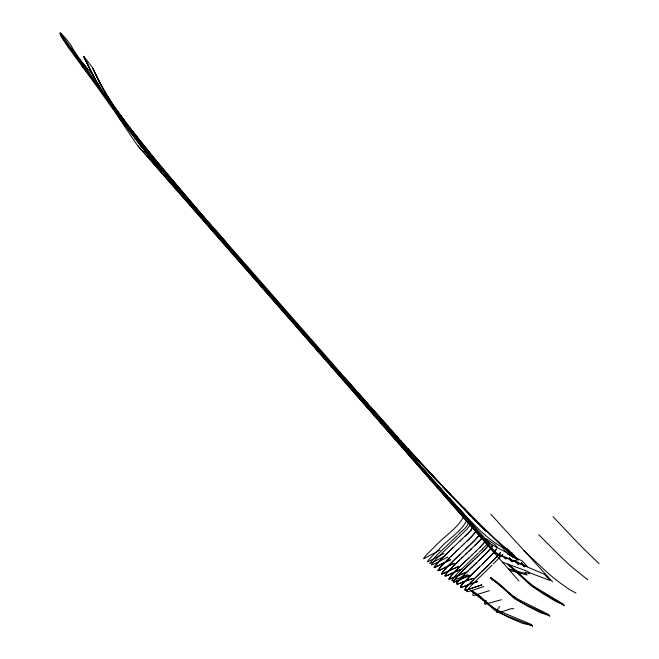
<?xml version="1.0" encoding="UTF-8"?>
<svg xmlns="http://www.w3.org/2000/svg" width="659" height="659" viewBox="0 0 659 659"><rect width="100%" height="100%" fill="white"/><g stroke="black" fill="none" stroke-linecap="round" stroke-linejoin="round"><path stroke-width="0.99" d="M304.919 334.072L308.659 338.339M304.928 333.47L308.676 337.746M463.541 517.068C456.942 528.839 443.919 536.475 434.874 546.525A42.514 2.661 -41.3 0 0 432.535 548.782L429.734 551.55A36.995 2.306 -41.3 0 0 427.287 554.071L425.393 556.155A32.052 1.993 -41.4 0 0 423.762 558.692L440.13 550.001M312.926 343.215L316.682 347.491M312.951 342.631L316.715 346.922M466.646 520.429C461.168 532.011 447.436 539.457 439.018 549.276A44.384 2.966 -41.3 0 0 434.454 553.741L429.281 559.203A30.438 2.018 -41.4 0 0 427.567 561.872L443.985 553.527M320.991 352.417L324.763 356.717M321.04 351.857L324.821 356.165M160.343 169.948L161.266 171.043L161.34 170.22A189.001 27.052 51.6 0 0 175.508 187.09A281.368 43.099 51.9 0 0 189.619 203.351L451.497 502.084L452 501.664L489.859 543.617L506.779 552.72M328.998 361.56L332.779 365.877M329.072 361.008L332.861 365.333M468.351 522.282C467.799 527.702 461.432 530.66 458.334 534.704M469.809 523.781L469.562 525.874L466.819 529.301L438.284 556.83L432.848 562.621L431.348 565.043L435.204 563.478M336.733 370.391L340.53 374.724M336.823 369.856L409.025 450.756A589.36 125.712 48.9 0 0 438.21 482.231L440.879 485.065M344.402 379.147L348.216 383.497M352.4 388.283L356.222 392.64M360.193 397.171L364.023 401.545M453.441 581.411L459.339 574.318M364.262 400.911L357.565 393.407M368.035 406.117L371.882 410.508M368.307 405.45L388.085 427.526M372.401 413.358L372.846 412.377M375.902 415.104L379.765 419.503M383.686 423.976L387.558 428.391M516.302 557.86L522.529 561.188L527.332 566.641L494.217 552.324L146.71 155.862L147.624 154.437L125.226 125.078A119.18 16.038 51.5 0 1 112.088 106.527L94.789 78.454M391.611 433.012L395.499 437.452M487.413 543.576L488.162 541.945A62.943 5.503 -41.5 0 0 487.882 541.533L486.449 541.113M474.118 578.94C473.277 580.727 461.613 589.64 465.88 590.357A61.007 6.409 -41.2 0 0 466.325 590.225L467.692 589.723M465.509 588.281L464.867 590.431L470.765 588.52M484.843 542.077L485.848 540.075L484.39 539.062L485.741 539.845L485.584 540.948L479.9 547.407M465.575 588.19L471.127 581.955M499.629 606.642C498.138 607.993 493.945 614.369 498.748 612.203M399.511 442.016L403.415 446.456M446.316 573.61L444.957 575.752A37.481 3.196 -41.3 0 0 444.932 575.966L445.031 576.123A22.563 1.928 -41.4 0 0 445.204 576.155L448.837 574.697M495.23 550.932L486.153 560.405M470.93 530.133L472.099 528.485A47.679 3.32 -41.4 0 0 472.239 528.188C472.462 524.103 472.462 530.248 470.312 530.866A20.989 1.466 -41.4 0 1 468.895 532.406L447.445 552.975M446.316 573.618L446.571 573.322A38.543 3.303 -41.4 0 1 447.519 572.21L455.526 563.931M478.047 536.764L479.39 534.638L478.722 533.057L479.266 535.009L475.889 539.12M443.433 571.081L446.901 567.259A38.947 3.221 -41.4 0 1 450.229 563.865L451.028 563.074M480.708 539.416C484.398 538.345 479.859 534.465 482.017 536.541M451.02 575.875L449.018 579.228L453.441 577.572M470.501 575.521C468.565 573.676 449.034 586.123 459.611 583.462M462.849 583.47L461.391 585.258A16.681 1.68 -41.4 0 0 460.896 585.991L460.625 587.136M458.796 580.488L456.465 583.66L457.181 584.302A65.785 6.351 -41.2 0 0 458.458 583.923L461.951 582.457M477.841 537.003L473.483 541.55M451.258 575.604L454.471 572.119M459.059 580.167L460.674 578.388M498.517 554.993L498.665 554.829A14.424 1.458 -41.3 0 0 499.522 553.807L500.585 552.308A16.706 1.689 -41.3 0 1 499.621 553.692L493.426 560.274A55.068 5.42 -41.4 0 1 490.156 563.47M480.411 539.754L479.694 540.553A23.675 1.919 -41.4 0 1 477.042 543.288L471.086 549.079M459.57 579.599L460.386 578.701M502.932 554.128L493.426 563.799M408.704 450.41L469.521 514.794M441.555 565.801L438.334 569.673A24.754 1.928 -41.4 0 0 438.004 570.414L439.471 570.397L445.426 567.308A211.926 17.496 -42.3 0 1 447.082 566.46M486.531 547.654L489.67 543.584L489.67 542.991L488.303 542.25L489.67 542.991L489.233 544.425A18.501 1.656 -41.4 0 1 488.467 545.454L485.699 548.543M460.633 578.437L462.214 576.765M485.51 561.023L461.786 584.739A17.118 1.73 -41.4 0 0 460.501 586.79L460.583 587.021A67.061 6.788 -41.2 0 0 460.69 587.177L464.743 586.156A230.419 24.465 -42.7 0 1 466.374 585.472L477.618 581.584M493.023 553.511L493.55 552.942A15.758 1.532 -41.3 0 0 495.675 550.356L496.342 548.799A21.426 2.076 -41.4 0 1 495.23 550.932M460.971 578.075L467.355 571.592M442.065 565.257L442.667 564.615M465.443 580.637L464.834 581.287A28.362 2.883 -41.4 0 0 462.849 583.47M486.128 548.09L482.124 552.151M449.908 569.59L445.344 574.895A17.562 1.491 -41.4 0 0 445.08 575.34C445.624 577.852 451.151 572.803 453.095 572.613M472.519 584.204L492.067 565.117M439.067 561.311L434.174 567.448L439.256 565.298M458.722 574.969L462.42 571.196M442.98 564.285L443.631 563.61M450.254 569.228L454.718 564.722M439.38 560.982L440.047 560.29M466.061 579.986L468.738 577.251M485.304 548.955L483.245 551.048M455.18 571.378L456.629 569.887M462.634 576.337L464.883 574.038M471.3 581.782L472.709 580.34M443.968 563.264L444.668 562.555M459.891 573.75L460.303 573.338M440.401 559.936L441.118 559.211M441.481 558.84L442.23 558.082M445.023 562.193L445.748 561.46M475.205 539.82L471.992 543.016A55.529 4.234 -41.4 0 1 469.266 545.652L459.134 555.265M457.008 569.508L469.167 557.72M460.616 573.017L465.781 567.893M486.49 553.074L488.583 550.932A19.712 1.829 -41.4 0 0 492.298 546.509C491.194 544.194 492.916 545.578 491.845 547.209A15.701 1.458 -41.3 0 1 490.601 548.758L484.719 554.837M450.237 563.857L445.187 569.088A30.141 2.479 -41.4 0 0 443.532 570.966A30.446 2.504 -41.4 0 0 442.659 572.045L441.728 573.973L458.87 566.493M458.656 567.86L449.891 577.251A21.039 1.886 -41.4 0 0 448.886 579.113A24.993 2.232 -41.4 0 0 449.265 579.261L466.094 572.383M482.372 549.12L479.175 552.258M486.144 553.436L484.101 555.446M473.03 580.027L482.166 571.139M442.609 557.703L443.392 556.929M446.127 561.089L446.884 560.331M479.686 547.621L471.424 555.578M465.435 573.487L468.005 570.958M469.447 576.543L475.46 570.669M462.717 570.908L464.99 568.659M443.787 556.534L444.594 555.735M447.263 559.952L449.257 558M450.838 563.264L457.486 556.822M459.364 567.152L461.827 564.738M451.456 562.646L453.343 560.801M482.034 552.25L479.381 554.829M484.554 555.01L480.675 558.791M475.04 578.025L477.141 575.974M484.151 555.405L483.739 555.809A73.643 6.565 -41.5 0 1 480.716 558.75L479.909 559.524M445.006 555.331L449.109 551.385M454.974 564.475L463.326 556.435M474.933 545.38L476.053 544.276A25.775 2.084 -41.4 0 0 479.398 540.866L480.633 539.499A17.529 1.425 -41.4 0 0 481.218 538.798L482.083 536.591M467.816 571.147L470.287 568.742M455.937 563.527L456.349 563.124M465.633 568.033L468.994 564.788M446.621 553.766L435.442 565.307A26.418 1.944 -41.4 0 0 434.388 566.756L434.19 567.21A28.963 2.134 -41.4 0 0 434.355 567.58A40.949 3.015 -41.3 0 0 434.998 567.448L441.308 564.162A217.157 16.977 -42.2 0 1 442.988 563.256L450.756 559.705M466.572 567.119L468.187 565.562M463.994 543.955L468.829 539.317A27.81 2.051 -41.4 0 0 470.032 538.131A29.54 2.175 -41.4 0 0 471.877 536.269L473.623 534.408A19.778 1.466 -41.4 0 0 474.464 533.436L475.798 531.385L475.477 529.671L475.699 531.632L472.536 535.578A28.971 2.134 -41.4 0 1 467.931 540.182M457.173 562.333L457.997 561.526M469.332 569.664L471.136 567.926M483.805 562.679L488.459 558.14A38.724 3.699 -41.4 0 0 490.93 555.685L492.051 554.532A20.38 1.969 -41.4 0 0 493.064 553.453M477.857 575.274L480.74 572.498M450.88 556.427L451.703 555.628M466.836 541.253L467.602 540.512M454.273 559.903L455.064 559.137M462.667 563.923L467.874 558.947M478.418 555.759L479.324 554.886M488.805 564.771L489.489 564.12M487.817 565.719L494.052 559.656A26.014 2.611 -41.4 0 0 498.55 554.969M458.837 560.718L459.677 559.911M476.152 551.064L475.328 551.863M477.899 553.486L478.327 553.074M468.533 565.233L469.801 564.013M469.513 564.285L473.113 560.834M476.457 557.638L478.599 555.586M470.74 568.305L471.976 567.119M480.279 559.17L472.231 566.872M471.482 567.588L472.824 566.303M478.945 560.455L479.39 560.026M476.243 569.92L477.017 569.17M482.462 563.964L483.228 563.223M486.433 567.053L488.13 565.422M452.544 554.829L453.384 554.013M477.47 553.898L457.47 573.346L453.013 578.305L451.703 580.711L455.583 579.574M470.6 563.239L471.449 562.432M474.48 559.532L477.1 557.028M477.964 568.272L479.439 566.855M481.507 571.765L487.396 566.13M482.248 571.056L485.93 567.531M461.58 539.606L462 539.202M454.232 553.206L441.497 565.867L438.087 570.636M455.962 558.288L458.639 555.726M469.892 550.207L471.737 548.453M472.487 561.435L475.543 558.519M473.747 565.422L476.828 562.481M454.092 553.338L458.565 549.095M461.391 558.28L462.247 557.456M468.681 551.361L470.913 549.244M457.486 535.512L435.887 556.089L429.643 563.593L433.498 561.995M449.932 550.594L452.922 547.769M459.85 541.245L460.723 540.421M455.435 552.069L456.786 550.784M461.704 546.13L464.117 543.84M458.31 556.048L459.99 554.458M463.112 556.641L469.208 550.858M465.724 554.161L467.47 552.506M468.763 558.107L471.935 555.092M458.137 549.499L462.058 545.792M420.022 465.295L173.819 184.133M432.353 479.159L447.527 496.038M442.724 487.001L471.564 516.87M433.696 561.888L445.163 555.891M435.599 563.256L447.856 557.044M439.742 565.01L450.237 559.928M442.996 568.618L438.96 570.579A43.123 3.361 -41.3 0 1 438.078 570.636M443.771 568.182L453.919 563.445M447.148 571.724L449.537 570.488A261.532 22.81 -42.5 0 1 451.176 569.681L457.84 566.88M446.753 571.93L444.084 573.264M448.903 574.664L461.943 569.03M512.768 561.723L514.053 561.114M515.239 560.545L513.732 561.262M515.503 560.422L512.158 561.608A16.574 2.183 48 0 1 511.755 561.41L511.376 561.188M447.692 566.163L454.282 563.305M453.054 577.754L454.405 577.103A399.972 37.761 -43.2 0 1 457.857 575.521L465.336 572.638M456.341 579.22L467.824 574.664M443.738 573.429L442.683 573.857A46.13 3.781 -41.3 0 1 441.892 574.022L441.892 574.014M457.395 580.694L458.763 580.077M456.844 580.95L456.028 581.312M453.713 572.333L460.913 569.392M458.203 580.348L459.298 579.846M459.628 579.714L462.923 578.297M457.848 580.497L453.903 582.012A28.889 2.71 -41.4 0 1 453.408 581.436A30.742 2.883 -41.4 0 0 454.257 581.897M456.119 581.254L454.191 581.963M460.46 583.1L463.203 581.946M461.827 582.523L462.857 582.086M463.425 586.716L468.681 584.582M462.75 582.128L473.36 578.281M463.013 582.012L465.781 580.9M463.458 578.091L469.785 575.744M468.203 589.517L467.824 589.665M468.714 589.319L481.935 584.846M466.111 580.777L470.93 579.039M469.43 584.302L468.425 584.681M470.946 583.742L471.449 583.561M472.816 590.143L483.821 586.502M471.951 583.38L477.124 581.708M472.231 590.357L468.079 591.716L467.058 591.395M472.116 588.042L481.548 584.937M499.077 612.087L499.571 611.923A66.411 9.358 -42 0 1 500.041 611.783L500.338 611.7A33.683 4.72 -41.8 0 1 500.749 611.61C505.272 611.618 509.11 608.183 513.707 608.628M471.374 578.89L472.725 578.47M489.415 590.67L474.612 595.299A52.695 5.956 -41.2 0 1 473.895 595.481L472.767 595.143A29.136 3.303 -41.4 0 1 473.178 593.743M76.633 54.738L75.167 52.481A36.072 4.597 52.1 0 1 73.495 49.763A30.322 3.847 52.1 0 1 72.77 48.527L71.048 45.512A9.185 1.137 52.2 0 0 70.159 44.095L67.984 41.278A27.365 3.344 52.2 0 0 66.279 39.227A32.184 3.921 52.1 0 0 64.623 37.283L62.638 35.042A7.084 0.873 52.2 0 0 60.208 32.958L59.953 33.09A9.448 1.17 52.2 0 0 60.043 33.782L60.224 34.235A20.075 2.496 52.2 0 0 60.636 35.116L61.336 36.467A27.48 3.427 52.2 0 0 62.358 38.304L62.58 38.675A15.445 1.911 52.2 0 0 62.992 39.351L66.328 44.532A32.579 4.078 52.1 0 0 68.091 47.135L88.792 75.381A193.622 20.182 52 0 1 100.893 92.169L112.31 108.282A134.914 14.704 51.8 0 1 118.612 117.351L134.527 141.232A10.56 1.277 51.4 0 0 134.938 141.817L137.023 144.683A7.438 0.898 51.4 0 0 137.706 145.581L137.797 145.697A7.784 0.939 51.4 0 0 138.53 146.611L518.93 580.958M501.4 599.731L486.548 603.784A41.542 5.198 -41.3 0 1 485.123 604.064M531.928 625.267L522.851 623.48L509.045 617.59A122.014 31.937 48 0 1 497.454 610.671L484.818 601.683L471.136 590.695M549.104 615.259L540.619 612.788L527.529 606.132A120.927 26.648 47.9 0 1 516.401 598.743L490.856 578.083M509.662 570.381L527.184 575.027L525.849 573.61L508.278 568.808M563.478 604.624L555.726 601.42L543.486 593.957A120.235 20.742 47.9 0 1 532.917 586.065L508.27 564.656M502.413 562.119L527.875 571.46L529.474 573.725L525.569 572.267A6.837 0.906 47.7 0 0 525.849 573.61M452.296 496.318L463.516 507.677A4.662 0.618 48.3 0 1 464.142 508.171L469.702 513.756A224.661 35.957 48.5 0 0 482.932 527.035L495.889 539.499A50.825 7.06 48.1 0 0 499.481 542.686L512.587 553.98A17.398 2.315 47.8 0 1 514.424 555.776L512.669 554.87A171.151 25.816 48.6 0 1 502.109 546.196L471.498 516.796M528.534 572.391L550.067 580.455L544.523 574.318L523.724 565.389L524.984 566.88L524.548 566.765A10.396 1.409 47.8 0 1 524.251 566.625L521.936 564.623L517.472 562.712L518.88 564.359L518.163 564.112A13.122 1.746 47.9 0 1 517.908 563.989M494.176 552.712L497.323 554.062A7.315 0.931 48 0 0 497.627 554.392L499.884 556.245L500.436 556.451L499.028 554.796L503.122 556.55A3.419 0.437 48 0 0 505.354 558.651M493.599 552.061L494.217 552.324M575.974 593.133L568.972 589.27L557.588 581.057A120.012 15.042 48 0 1 547.563 572.704L523.79 550.603M486.729 542.019L489.859 543.617M511.903 555.537L514.695 557.11M125.226 125.078L118.752 117.541M463.145 507.463L464.249 508.303M507.916 553.997L518.18 559.993L511.565 552.473M506.227 550.125L511.417 556.007L513.336 557.168L511.788 555.405M518.18 559.993L516.17 558.824L507.364 548.758M485.798 538.576L495.074 544.738L497.553 547.703M587.737 579.755L571.065 566.328A120.243 9.226 48.1 0 1 561.616 557.522L538.765 534.737M92.458 78.685L81.79 65.933M599.08 563.626L583.989 549.128A120.811 4.135 48.1 0 1 575.076 539.976L553.049 516.648M464.735 508.732L465.147 509.102M82.268 62.803L87.408 69.236M87.285 69.277L82.194 62.902M469.974 515.256L468.697 513.962M469.686 514.967L470.773 516.063M451.44 495.354L442.255 485.667A556.756 116.264 48.8 0 1 413.094 454.24L407.723 448.334M552.563 581.856L490.774 514.16M448.993 497.636L451.959 500.889A575.035 118.266 47.8 0 0 463.903 513.896M406.512 447.996L390.177 429.923M400.499 440.344L404.107 444.339M398.695 438.342L344.525 377.352M391.149 430.014L412.723 453.919A433.424 82.062 48.7 0 0 441.736 485.246L471.119 515.733L470.658 515.948L471.119 515.733A132.459 19.581 48.4 0 1 462.939 507.364M388.415 426.875L373.291 409.898M422.757 468.384L437.246 484.637A507.183 99.081 47.9 0 0 446.036 494.382L462.008 511.862A109.468 15.495 48.3 0 0 467.223 517.43L470.353 520.701A71.081 9.745 48.3 0 0 481.292 531.615A43.049 5.766 48.3 0 0 490.205 539.26A95.398 13.205 48.5 0 0 495.7 543.205A194.833 28.395 49.1 0 0 501.812 547.069L507.875 553.972L509.745 555.059L508.542 553.7L510.132 554.557L511.475 556.064M431.472 478.179L405.82 449.191M368.282 404.264L358.315 393.019M356.585 392.294L192.881 205.295M513.246 557.061L505.255 547.967M126.685 124.567L153.563 158.481L192.008 204.265M354.542 388.744L199.364 211.605M226.449 242.652L213.376 227.684M216.267 232.924L200.822 215.328M451.646 501.96L496.688 553.395M137.756 145.647L146.71 155.862M208.499 223.368L221.325 238.047M199.537 213.862L195.682 209.447M211.514 225.625L185.714 195.805A545.018 102.063 52.8 0 1 162.419 168.193M206.679 221.259L199.908 213.45M194.397 207.972L190.212 203.153M188.466 201.127L190.962 204.018M197.741 209.727L151.026 154.395M186.11 198.408L189.405 202.214M183.894 195.838L187.782 200.344M181.522 193.095L184.075 196.053M178.968 190.138L181.802 193.417M177.691 188.647L179.833 191.143M199.471 212.956L150.063 154.214M176.414 187.164L177.988 188.993M174.602 185.047L175.409 185.995M173.062 183.243L174.215 184.594M521.458 562.728L522.587 564.055M522.694 564.178L524.342 566.114M523.93 565.628L524.819 566.682M521.491 562.761L522.315 563.733M522.381 563.816L522.9 564.417L522.422 563.857M523.246 564.821L523.864 565.554M515.915 560.875L517.529 562.778M518.608 564.046L517.126 562.3L517.595 562.852M518.205 563.569L518.674 564.12M515.61 560.521L516.112 561.114L515.643 560.562M516.45 561.509L516.986 562.143L516.615 561.707M511.829 560.809L511.499 560.422L512.71 561.756L511.129 559.985L515.231 561.748A5.643 0.75 47.8 0 0 517.883 563.956M511.895 560.883L512.422 561.509M172.32 182.378L173.284 183.507M171.422 181.324L172.353 182.411M509.382 557.934L511.796 560.768M171.604 181.538L168.63 178.029A127.681 17.472 51.5 0 1 161.027 168.918M170.903 180.714L168.926 178.383A154.115 21.533 51.5 0 1 167.106 176.217L166.521 175.533A117.549 15.964 51.5 0 1 163.827 172.304L160.944 168.819M523.963 565.669L524.407 566.196M518.131 563.486L518.567 564.005M509.877 558.511L510.305 559.021M510.412 559.137L510.84 559.639M509.448 558.008L511.269 560.15M97.573 83.396L93.001 75.126L81.238 60.966A13.04 1.631 52.1 0 1 76.551 54.672M159.453 168.877L160.442 170.055M159.618 169.066L157.732 166.801A191.769 27.316 51.7 0 1 155.293 163.852L153.761 161.99A132.055 17.941 51.5 0 1 151.595 159.346L150.244 157.674A109.608 14.622 51.5 0 1 148.324 155.302A101.535 13.46 51.5 0 1 147.114 153.794L145.96 152.353A88.018 11.541 51.5 0 1 143.802 149.626A81.016 10.56 51.5 0 1 140.433 145.31A85.184 11.137 51.5 0 1 138.687 143.036A101.634 13.477 51.5 0 1 137.855 141.949L136.874 140.664M162.155 167.831L139.708 140.342A146.1 20.396 51.6 0 1 125.762 122.319L115.622 108.743A18.806 2.356 51.7 0 1 113.373 105.671A18.798 2.356 51.7 0 1 111.948 103.587L110.712 101.717A101.008 13.493 51.5 0 1 107.615 96.799L106.527 95.028A60.101 7.793 51.6 0 1 104.97 92.392L102.071 87.194A163.869 22.711 51.2 0 1 98.273 79.887A432.213 67.844 49.6 0 1 92.548 67.729L83.718 56.345L85.003 59.046M158.794 168.078L149.758 157.081A87.754 11.5 51.5 0 1 138.835 143.242L137.657 141.693M161.027 168.918L157.55 164.668M160.491 168.267L159.602 167.18M159.165 166.645L152.789 158.778M151.002 154.255L125.465 121.923M156.611 163.506L155.771 162.468M155.244 161.817L153.218 159.313M147.641 151.224L145.227 148.217A192.239 27.769 51.7 0 1 133.093 132.854L119.608 114.814A41.665 5.313 51.6 0 1 119.114 114.122L118.785 113.669A39.82 5.066 51.6 0 1 118.307 112.994A29.111 3.674 51.6 0 1 117.837 112.327A35.116 4.456 51.6 0 1 117.228 111.453A38.543 4.901 51.6 0 1 116.783 110.811L116.486 110.382A36.937 4.687 51.6 0 1 115.91 109.542L115.77 109.328A25.215 3.171 51.7 0 1 115.35 108.71L114.806 107.887A36.245 4.597 51.6 0 1 114.279 107.079L114.147 106.873A31.138 3.938 51.6 0 1 113.76 106.272A27.571 3.476 51.7 0 1 113.381 105.679L113.01 105.086A32.299 4.086 51.6 0 1 112.64 104.493L111.709 102.928A31.706 4.012 51.6 0 1 111.363 102.351L111.14 101.964M152.328 158.209L152.929 158.959M151.735 157.46L152.353 158.242M151.916 157.699L149.931 155.219M146.084 150.384L151.479 157.155M149.329 154.47L150.137 155.483M149.684 154.914L148.736 153.72A158.284 22.192 51.6 0 1 146.768 151.24M148.761 153.753L149.222 154.338M148.291 153.168L143.44 147.023A116.099 15.717 51.5 0 1 138.909 141.215L135.779 137.83L135.21 136.364A99.896 13.337 51.5 0 1 130.779 130.391L130.984 130.902C127.566 127.236 125.754 122.516 122.426 118.694M146.356 150.722L143.357 146.916A92.235 12.241 51.5 0 1 135.062 136.1L129.296 128.332M145.853 150.095L144.313 148.135A94.822 12.612 51.5 0 1 142.673 146.051L134.576 135.449A135.457 18.641 51.5 0 1 132.871 133.176A161.093 22.653 51.5 0 1 130.078 129.403L127.541 125.96A156.018 21.854 51.5 0 1 125.853 123.645L122.706 119.279A68.198 8.88 51.6 0 1 116.915 110.976L112.252 103.875A96.964 12.892 51.5 0 1 109.345 99.212L106.033 93.751A82.268 10.849 51.6 0 1 104.748 91.56L103.661 89.665A99.946 13.337 51.5 0 1 102.82 88.166L102.244 87.112A145.351 19.968 51.3 0 1 101.033 84.887L95.86 74.689M137.443 141.413L134.337 137.319M136.644 140.359L133.555 136.273M131.652 133.752L130.12 131.709M133.365 136.026L129.724 131.19M125.169 121.528L124.971 121.264A76.971 10.14 51.6 0 1 116.099 109.139L112.154 103.372A55.702 7.208 51.6 0 1 106.157 93.949M126.594 124.337L124.147 121.058A68.116 8.872 51.6 0 1 121.66 117.656L120.803 116.47A84.912 11.219 51.6 0 1 118.323 113.01L115.827 109.427A27.571 3.476 51.7 0 1 113.373 105.662M130.062 131.635L128.942 130.136M129.675 131.125L129.288 130.606M125.35 121.767L123.044 118.669A136.182 18.856 51.6 0 1 121.462 116.544L120.49 115.21A91.93 12.266 51.6 0 1 119.114 113.34A77.367 10.198 51.6 0 1 117.459 111.058A64.5 8.41 51.6 0 1 116.33 109.485L115.968 108.99A46.632 5.989 51.7 0 1 114.633 107.096A41.459 5.305 51.7 0 1 113.422 105.349L111.297 102.178A41.912 5.363 51.7 0 1 110.564 101.049A54.985 7.109 51.6 0 1 109.847 99.946L108.686 98.092A79.302 10.437 51.6 0 1 107.985 96.964L100.407 83.701L92.54 67.72L95.464 73.882M128.538 129.601L127.731 128.513A89.583 11.755 51.5 0 1 126.487 126.825A80.324 10.462 51.5 0 1 123.834 123.192L120.91 119.106A107.862 14.374 51.5 0 1 119.32 116.857M60.785 35.421L107.656 99.781M129.082 128.044L126.956 125.152M60.191 32.95L100.02 87.589M122.088 118.274L121.437 117.384A42.538 5.429 51.6 0 1 116.017 109.633M118.842 116.165L109.46 102.491M116.108 112.228L109.789 102.969M109.723 102.853L107.104 98.941A81.897 10.701 51.6 0 1 102.969 92.433L102.689 91.988A129.617 17.538 51.4 0 1 94.88 78.602L89.41 68.149M109.303 102.252L108.191 100.58M99.88 87.342L97.631 83.495M94.624 78.157L93.825 76.691M93.356 75.818L84.78 58.577M93.001 75.126L88.627 66.386A309.302 46.649 50.5 0 1 83.718 56.345L83.899 56.732M89.262 67.861L88.1 65.488M87.952 65.183L86.741 62.671M86.584 62.35L84.953 58.939M151.051 156.62L158.728 166.546L177.106 187.963M217.956 234.859L221.556 238.962M224.843 242.067L243.846 263.798M225.057 242.957L228.665 247.067M233.69 252.809L237.314 256.936M240.354 260.412L243.987 264.556M248.113 268.666L251.763 272.834M248.245 269.416L251.895 273.567M255.997 277.653L259.662 281.838M256.112 278.378L259.77 282.554M258.295 281.698L258.575 283.518M263.18 285.849L266.862 290.051M263.279 286.558L266.944 290.743M270.709 294.441L274.399 298.651M270.783 295.125L274.474 299.326M276.607 301.171L280.174 305.232M276.673 301.838L280.232 305.9M282.151 307.489L285.866 311.723M282.2 308.148L285.907 312.374M289.746 316.155L293.469 320.406M289.779 316.79L293.494 321.032M297.275 324.747L301.015 329.014M297.291 325.365L301.015 329.615M486.12 600.431A30.001 3.765 -41.4 0 0 484.694 603.842L484.802 603.916A25.75 3.229 -41.4 0 0 485.148 604.039M463.145 586.807A49.54 5.008 -41.3 0 1 460.526 587.227M484.966 541.945A22.546 1.919 -41.4 0 1 479.637 547.654M471.045 530.042A26.475 1.845 -41.4 0 1 464.784 536.5M473.541 541.509A58.717 4.465 -41.4 0 1 465.732 549.021M441.802 574.022A27.307 2.241 -41.4 0 1 443.449 571.065M453.244 581.584A25.273 2.372 -41.4 0 1 458.878 574.837M466.885 591.535A24.358 2.628 -41.4 0 1 472.561 584.179M487.487 543.51A21.698 1.903 -41.4 0 1 482.322 549.153M474.282 519.597A168.086 25.536 48.4 0 0 485.856 531.055A208.812 32.802 48.5 0 1 472.363 517.669M505.296 558.577A8.641 1.112 48 0 0 505.832 558.84L506.26 558.947L504.868 557.3L509.143 559.137A3.839 0.502 47.9 0 0 511.425 561.246M161.266 171.043A104.353 13.872 51.5 0 1 147.624 154.437M116.462 112.738A131.751 17.9 51.4 0 0 118.777 116.066L122.368 121.157A86.84 11.376 51.5 0 0 129.106 130.35M532.612 626.05L500.239 613.274A72.259 16.557 46.7 0 0 495.024 610.58L480.889 598.01L474.348 593.298A16.656 3.921 47.5 0 0 472.808 592.622L470.699 590.184A17.982 4.234 47.5 0 1 472.157 590.711L479.332 595.604L493.08 607.746A36.434 8.551 47 0 1 498.039 610.555L531.187 624.411L532.612 626.05M549.787 616.041L519.185 601.412A71.403 13.765 46.9 0 0 514.218 598.471L500.329 585.67L493.995 580.76A16.533 3.27 47.5 0 0 492.537 580.002L490.42 577.581A17.809 3.534 47.5 0 1 491.795 578.19L498.731 583.33L512.224 595.695A36.056 7.117 47.1 0 1 516.969 598.718L548.354 614.402L549.787 616.041M564.162 605.399L535.668 588.792A70.851 10.676 47.2 0 0 530.981 585.587L511.31 567.415A16.442 2.545 47.6 0 0 509.942 566.575L507.825 564.153A17.702 2.743 47.7 0 1 509.102 564.862L515.75 570.257L528.938 582.877A35.8 5.527 47.3 0 1 533.436 586.123L562.728 603.768L564.162 605.399"/></g></svg>
